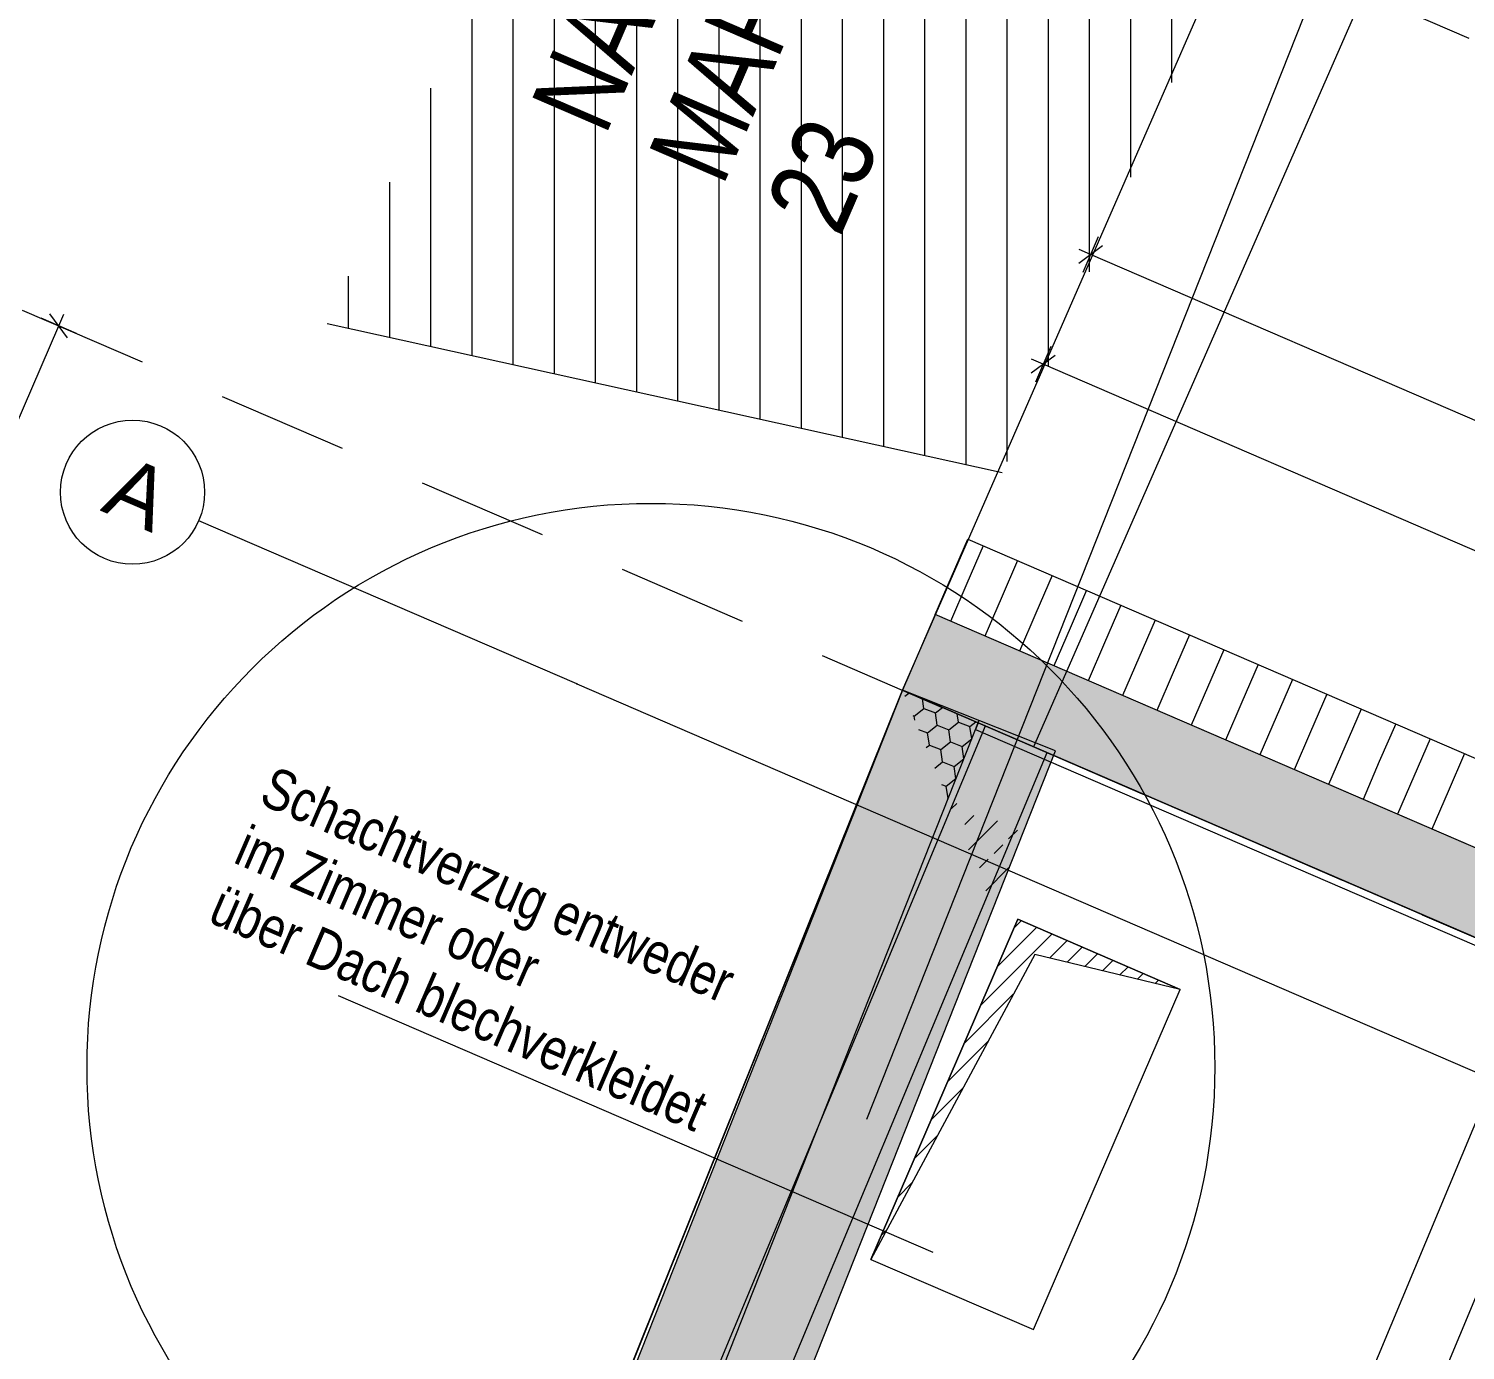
# Model space of a CAD drawing. Header units: millimetres. Extents: x 12535370 to 12592842, y 356201668 to 356234587.
# Drawn here: x 12542504 to 12545993, y 356226336 to 356229547 of the extents above; entities that cross this region are included whole.
import ezdxf
from ezdxf.enums import TextEntityAlignment as Align

# ---------------------------------------------------------------- set-up
doc = ezdxf.new("R2010")
doc.units = ezdxf.units.MM
doc.header["$MEASUREMENT"] = 0
doc.linetypes.add('Dashed Long', pattern=[529.166651, 317.499995, -211.666656])
doc.linetypes.add('Dot & Dashed', pattern=[6702.78, 3527.78, -1763.89, 0, -1411.11])
for name, color, linetype in [('New_015 Innenwände', 7, 'Continuous'), ('New_045 Dachkonstruktionen', 7, 'Continuous'), ('New_290 Raster _ Achsen', 7, 'Continuous'), ('New_GRUNDSTÜCKSGRENZE', 7, 'Continuous')]:
    doc.layers.add(name, color=color, linetype=linetype)
for name, color, linetype, lineweight in [('New_015 Innenwände_Pen_No__1', 7, 'Continuous', 13), ('New_045 Dachkonstruktionen_Pen_No__1', 7, 'Continuous', 13), ('New_160 Beschriftungen Ausführung_Pen_No__1', 7, 'Continuous', 13), ('New_255 Plangrafiken_Pen_No__1', 7, 'Continuous', 13), ('New_255 Plangrafiken_Pen_No__21', 1, 'Continuous', 13), ('New_255 Plangrafiken_Pen_No__39', 8, 'Continuous', 13), ('New_290 Raster _ Achsen_Pen_No__1', 7, 'Continuous', 13), ('New_290 Raster _ Achsen_Pen_No__108', 7, 'Continuous', 13), ('New_Baulinie_Pen_No__21', 1, 'Continuous', 13), ('New_GRUNDSTÜCKSGRENZE_Pen_No__1', 7, 'Continuous', 13), ('New_HKLS1_Pen_No__21', 1, 'Continuous', 13), ('New_HKLS1_Pen_No__39', 8, 'Continuous', 13), ('New_HKLS1_Pen_No__83', 30, 'Continuous', 13)]:
    doc.layers.add(name, color=color, linetype=linetype, lineweight=lineweight)
doc.layers.add('New_255 Plangrafiken_Pen_No__38', color=253, linetype='Continuous', lineweight=13, true_color=0xa2a2a2)
doc.styles.add('GENERATED_STYLE_1', font='arial.ttf')
doc.styles.add('GENERATED_STYLE_2', font='arial.ttf', dxfattribs={"width": 0.8})
doc.linetypes.add('Bubble', pattern='A,0,[2,DG2 - Rennweg 15_1030 Wien_AusfÃ¼rung-2026-06-121.Shx,S=15.817082,R=0,X=-0.000255191,Y=0.048578],-1983.5,0', length=1983.5)
doc.dimstyles.new('GENERATED_STYLE__1', dxfattribs={"dimtxt": 125, "dimasz": 47.5, "dimexe": 0.18, "dimexo": 2, "dimgap": 0, "dimtad": 1, "dimlfac": 0.001, "dimzin": 0, "dimdsep": 46, "dimtxsty": 'GENERATED_STYLE_1', "dimblk": 'ARROWHEAD_2', "dimblk1": 'ARROWHEAD_2', "dimblk2": 'ARROWHEAD_2', "dimcen": 0.09, "dimclrd": 7, "dimclre": 7, "dimclrt": 7, "dimadec": 0, "dimazin": 0, "dimtfac": 1, "dimtdec": 4, "dimtmove": 0, "dimatfit": 3, "dimfxl": 1, "dimtolj": 1, "dimtzin": 0, "dimarcsym": 0})
pattern_1 = [(338.410869, (12240439.157, 356160438.356), (19.119148, 48.316231), [30, -60]), (338.410869, (12240490.56, 356160445.956), (19.119148, 48.316231), [30, -60]), (38.410869, (12240467.05, 356160427.317), (-32.28351, 40.715783), [30, -60]), (38.410869, (12240486.17, 356160475.633), (-32.28351, 40.715783), [30, -60]), (98.410869, (12240439.157, 356160438.356), (51.4026574, 7.600448), [30, -60]), (98.410869, (12240458.276, 356160486.67), (51.4026574, 7.600448), [30, -60])]
pattern_2 = [(45, (12240439.16, 356160438.36), (-70.710678, 70.710678), [30, -20]), (45, (12240403.8, 356160473.71), (-70.710678, 70.710678), [100, 0])]

# ---------------------------------------------------------------- blocks, each defined once
blk = doc.blocks.new('Wall_1', base_point=(12539105, 356213987.7))
at = {"layer": 'New_015 Innenwände', "linetype": 'Continuous', "lineweight": 0, "true_color": 0x000000}
h = blk.add_hatch(dxfattribs=at)
h.set_pattern_fill('DÄMMSTOFF__POLYSTYROL_EPS', color=18, style=0, pattern_type=2)
h.set_pattern_definition(pattern_1)
h.paths.add_polyline_path([(12544625.9, 356227939.6), (12539105, 356213987.7), (12539291, 356213914.1), (12544811.9, 356227866)])
h = blk.add_hatch(dxfattribs=at)
h.set_pattern_fill('DÄMMSTOFF__POLYSTYROL_EPS', color=18, style=0, pattern_type=2)
h.set_pattern_definition(pattern_1)
h.paths.add_polyline_path([(12544809.6, 356227860.2), (12544625.9, 356227939.6), (12544736, 356227674.2)])
h = blk.add_hatch(dxfattribs=at)
h.set_pattern_fill('BETON_BEWEHRT_SN46', color=18, style=0, pattern_type=2)
h.set_pattern_definition(pattern_2)
h.paths.add_polyline_path([(12544811.9, 356227866), (12539291, 356213914.1), (12539477, 356213840.5), (12544997.9, 356227792.4)])
h = blk.add_hatch(dxfattribs=at)
h.set_pattern_fill('BETON_BEWEHRT_SN46', color=18, style=0, pattern_type=2)
h.set_pattern_definition(pattern_2)
h.paths.add_polyline_path([(12544919.7, 356227594.8), (12544736, 356227674.2), (12544846.1, 356227408.8)])
at = {"layer": 'New_015 Innenwände_Pen_No__1', "color": 7, "linetype": 'Continuous', "lineweight": 13}
blk.add_line((12544811.9, 356227866), (12539291, 356213914.1), dxfattribs=at)
at = {"layer": 'New_015 Innenwände_Pen_No__1', "color": 7, "linetype": 'Continuous', "lineweight": 13, "flags": 128}
for points in [[(12544625.9, 356227939.6), (12539105, 356213987.7)], [(12544625.9, 356227939.6), (12544809.6, 356227860.2)], [(12544997.9, 356227792.4), (12544625.9, 356227939.6)], [(12539477, 356213840.5), (12544997.9, 356227792.4)]]:
    blk.add_lwpolyline(points, dxfattribs=at)
blk = doc.blocks.new('*X15', base_point=(12240439.2, 356160438.4))
at = {"layer": 'New_255 Plangrafiken_Pen_No__39', "color": 8, "linetype": 'Continuous', "lineweight": 13}
for p, q in [((12544822.4, 356228290.4), (12544782.8, 356228198.6)), ((12544822.4, 356228290.4), (12544782.8, 356228198.6)), ((12544905.9, 356228254.4), (12544866.3, 356228162.6)), ((12544905.9, 356228254.4), (12544866.3, 356228162.6)), ((12544989.4, 356228218.3), (12544949.7, 356228126.5)), ((12544989.4, 356228218.3), (12544949.7, 356228126.5)), ((12544782.8, 356228198.6), (12544743.1, 356228106.8)), ((12544782.8, 356228198.6), (12544743.1, 356228106.8)), ((12545072.9, 356228182.3), (12545033.2, 356228090.5)), ((12545072.9, 356228182.3), (12545033.2, 356228090.5)), ((12544866.3, 356228162.6), (12544826.6, 356228070.8)), ((12544866.3, 356228162.6), (12544826.6, 356228070.8)), ((12545156.3, 356228146.2), (12545116.7, 356228054.4)), ((12545156.3, 356228146.2), (12545116.7, 356228054.4)), ((12544949.7, 356228126.5), (12544910.1, 356228034.7)), ((12544949.7, 356228126.5), (12544910.1, 356228034.7)), ((12545239.8, 356228110.1), (12545200.1, 356228018.3)), ((12545239.8, 356228110.1), (12545200.1, 356228018.3)), ((12545033.2, 356228090.5), (12544993.5, 356227998.7)), ((12545033.2, 356228090.5), (12544993.5, 356227998.7)), ((12545323.3, 356228074.1), (12545283.6, 356227982.3)), ((12545323.3, 356228074.1), (12545283.6, 356227982.3)), ((12545116.7, 356228054.4), (12545077, 356227962.6)), ((12545116.7, 356228054.4), (12545077, 356227962.6)), ((12545406.7, 356228038), (12545367.1, 356227946.2)), ((12545406.7, 356228038), (12545367.1, 356227946.2)), ((12545200.1, 356228018.3), (12545160.5, 356227926.5)), ((12545200.1, 356228018.3), (12545160.5, 356227926.5)), ((12545490.2, 356228002), (12545450.5, 356227910.2)), ((12545490.2, 356228002), (12545450.5, 356227910.2)), ((12545283.6, 356227982.3), (12545243.9, 356227890.5)), ((12545283.6, 356227982.3), (12545243.9, 356227890.5)), ((12545573.7, 356227965.9), (12545534, 356227874.1)), ((12545573.7, 356227965.9), (12545534, 356227874.1)), ((12545367.1, 356227946.2), (12545327.4, 356227854.4)), ((12545367.1, 356227946.2), (12545327.4, 356227854.4)), ((12545657.1, 356227929.9), (12545617.5, 356227838.1)), ((12545657.1, 356227929.9), (12545617.5, 356227838.1)), ((12545450.5, 356227910.2), (12545410.9, 356227818.4)), ((12545450.5, 356227910.2), (12545410.9, 356227818.4)), ((12545740.6, 356227893.8), (12545700.9, 356227802)), ((12545740.6, 356227893.8), (12545700.9, 356227802)), ((12545534, 356227874.1), (12545494.4, 356227782.3)), ((12545534, 356227874.1), (12545494.4, 356227782.3)), ((12545824.1, 356227857.7), (12545784.4, 356227765.9)), ((12545824.1, 356227857.7), (12545784.4, 356227765.9)), ((12545617.5, 356227838.1), (12545577.8, 356227746.3)), ((12545617.5, 356227838.1), (12545577.8, 356227746.3)), ((12545907.5, 356227821.7), (12545867.9, 356227729.9)), ((12545907.5, 356227821.7), (12545867.9, 356227729.9)), ((12545700.9, 356227802), (12545661.3, 356227710.2)), ((12545700.9, 356227802), (12545661.3, 356227710.2)), ((12545784.4, 356227765.9), (12545744.8, 356227674.1)), ((12545784.4, 356227765.9), (12545744.8, 356227674.1)), ((12545991, 356227785.6), (12545951.4, 356227693.8)), ((12545991, 356227785.6), (12545951.4, 356227693.8)), ((12545867.9, 356227729.9), (12545828.2, 356227638.1)), ((12545867.9, 356227729.9), (12545828.2, 356227638.1)), ((12545951.4, 356227693.8), (12545911.7, 356227602)), ((12545951.4, 356227693.8), (12545911.7, 356227602))]:
    blk.add_line(p, q, dxfattribs=at)
blk = doc.blocks.new('Fill_2', base_point=(12240439.2, 356160438.4))
at = {"layer": 'New_255 Plangrafiken_Pen_No__39', "color": 8, "linetype": 'Continuous', "lineweight": 13, "flags": 128}
blk.add_lwpolyline([(12554964.2, 356223691.5), (12544705.2, 356228123.2), (12544784.6, 356228306.8), (12555043.5, 356223875.1)], close=True, dxfattribs=at)
at = {"layer": 'New_255 Plangrafiken_Pen_No__39', "color": 8, "linetype": 'Continuous', "lineweight": 13}
blk.add_blockref('*X15', (12240439.2, 356160438.4), dxfattribs=at)
blk = doc.blocks.new('*X19', base_point=(12240439.2, 356160438.4))
at = {"layer": 'New_255 Plangrafiken_Pen_No__39', "color": 8, "linetype": 'Continuous', "lineweight": 13}
for p, q in [((12543679.9, 356229791), (12543679.9, 356229541)), ((12543679.9, 356229791), (12543679.9, 356229541)), ((12543779.9, 356229791), (12543779.9, 356229541)), ((12543779.9, 356229791), (12543779.9, 356229541)), ((12543879.9, 356229791), (12543879.9, 356229541)), ((12543879.9, 356229791), (12543879.9, 356229541)), ((12543979.9, 356229791), (12543979.9, 356229541)), ((12543979.9, 356229791), (12543979.9, 356229541)), ((12544079.9, 356229791), (12544079.9, 356229541)), ((12544079.9, 356229791), (12544079.9, 356229541)), ((12544179.9, 356229791), (12544179.9, 356229541)), ((12544179.9, 356229791), (12544179.9, 356229541)), ((12544279.9, 356229791), (12544279.9, 356229541)), ((12544279.9, 356229791), (12544279.9, 356229541)), ((12544379.9, 356229791), (12544379.9, 356229541)), ((12544379.9, 356229791), (12544379.9, 356229541)), ((12544479.9, 356229791), (12544479.9, 356229541)), ((12544479.9, 356229791), (12544479.9, 356229541)), ((12544579.9, 356229791), (12544579.9, 356229541)), ((12544579.9, 356229791), (12544579.9, 356229541)), ((12544679.9, 356229791), (12544679.9, 356229541)), ((12544679.9, 356229791), (12544679.9, 356229541)), ((12544779.9, 356229791), (12544779.9, 356229541)), ((12544779.9, 356229791), (12544779.9, 356229541)), ((12544879.9, 356229791), (12544879.9, 356229541)), ((12544879.9, 356229791), (12544879.9, 356229541)), ((12544979.9, 356229791), (12544979.9, 356229541)), ((12544979.9, 356229791), (12544979.9, 356229541)), ((12545079.9, 356229791), (12545079.9, 356229541)), ((12545079.9, 356229791), (12545079.9, 356229541)), ((12545179.9, 356229791), (12545179.9, 356229541)), ((12545179.9, 356229791), (12545179.9, 356229541)), ((12545279.9, 356229791), (12545279.9, 356229541)), ((12545279.9, 356229791), (12545279.9, 356229541)), ((12543579.9, 356229631.4), (12543579.9, 356229541)), ((12543579.9, 356229631.4), (12543579.9, 356229541)), ((12543579.9, 356229541), (12543579.9, 356229291)), ((12543579.9, 356229541), (12543579.9, 356229291)), ((12543679.9, 356229541), (12543679.9, 356229291)), ((12543679.9, 356229541), (12543679.9, 356229291)), ((12543779.9, 356229541), (12543779.9, 356229291)), ((12543779.9, 356229541), (12543779.9, 356229291)), ((12543879.9, 356229541), (12543879.9, 356229291)), ((12543879.9, 356229541), (12543879.9, 356229291)), ((12543979.9, 356229541), (12543979.9, 356229291)), ((12543979.9, 356229541), (12543979.9, 356229291)), ((12544079.9, 356229541), (12544079.9, 356229291)), ((12544079.9, 356229541), (12544079.9, 356229291)), ((12544179.9, 356229541), (12544179.9, 356229291)), ((12544179.9, 356229541), (12544179.9, 356229291)), ((12544279.9, 356229541), (12544279.9, 356229291)), ((12544279.9, 356229541), (12544279.9, 356229291)), ((12544379.9, 356229541), (12544379.9, 356229291)), ((12544379.9, 356229541), (12544379.9, 356229291)), ((12544479.9, 356229541), (12544479.9, 356229291)), ((12544479.9, 356229541), (12544479.9, 356229291)), ((12544579.9, 356229541), (12544579.9, 356229291)), ((12544579.9, 356229541), (12544579.9, 356229291)), ((12544679.9, 356229541), (12544679.9, 356229291)), ((12544679.9, 356229541), (12544679.9, 356229291)), ((12544779.9, 356229541), (12544779.9, 356229291)), ((12544779.9, 356229541), (12544779.9, 356229291)), ((12544879.9, 356229541), (12544879.9, 356229291)), ((12544879.9, 356229541), (12544879.9, 356229291)), ((12544979.9, 356229541), (12544979.9, 356229291)), ((12544979.9, 356229541), (12544979.9, 356229291)), ((12545079.9, 356229541), (12545079.9, 356229291)), ((12545079.9, 356229541), (12545079.9, 356229291)), ((12545179.9, 356229541), (12545179.9, 356229291)), ((12545179.9, 356229541), (12545179.9, 356229291)), ((12545279.9, 356229541), (12545279.9, 356229416.2)), ((12545279.9, 356229541), (12545279.9, 356229416.2)), ((12543479.9, 356229402.7), (12543479.9, 356229291)), ((12543479.9, 356229402.7), (12543479.9, 356229291)), ((12543479.9, 356229291), (12543479.9, 356229041)), ((12543479.9, 356229291), (12543479.9, 356229041)), ((12543579.9, 356229291), (12543579.9, 356229041)), ((12543579.9, 356229291), (12543579.9, 356229041)), ((12543679.9, 356229291), (12543679.9, 356229041)), ((12543679.9, 356229291), (12543679.9, 356229041)), ((12543779.9, 356229291), (12543779.9, 356229041)), ((12543779.9, 356229291), (12543779.9, 356229041)), ((12543879.9, 356229291), (12543879.9, 356229041)), ((12543879.9, 356229291), (12543879.9, 356229041)), ((12543979.9, 356229291), (12543979.9, 356229041)), ((12543979.9, 356229291), (12543979.9, 356229041)), ((12544079.9, 356229291), (12544079.9, 356229041)), ((12544079.9, 356229291), (12544079.9, 356229041)), ((12544179.9, 356229291), (12544179.9, 356229041)), ((12544179.9, 356229291), (12544179.9, 356229041)), ((12544279.9, 356229291), (12544279.9, 356229041)), ((12544279.9, 356229291), (12544279.9, 356229041)), ((12544379.9, 356229291), (12544379.9, 356229041)), ((12544379.9, 356229291), (12544379.9, 356229041)), ((12544479.9, 356229291), (12544479.9, 356229041)), ((12544479.9, 356229291), (12544479.9, 356229041)), ((12544579.9, 356229291), (12544579.9, 356229041)), ((12544579.9, 356229291), (12544579.9, 356229041)), ((12544679.9, 356229291), (12544679.9, 356229041)), ((12544679.9, 356229291), (12544679.9, 356229041)), ((12544779.9, 356229291), (12544779.9, 356229041)), ((12544779.9, 356229291), (12544779.9, 356229041)), ((12544879.9, 356229291), (12544879.9, 356229041)), ((12544879.9, 356229291), (12544879.9, 356229041)), ((12544979.9, 356229291), (12544979.9, 356229041)), ((12544979.9, 356229291), (12544979.9, 356229041)), ((12545079.9, 356229291), (12545079.9, 356229041)), ((12545079.9, 356229291), (12545079.9, 356229041)), ((12545179.9, 356229291), (12545179.9, 356229186.1)), ((12545179.9, 356229291), (12545179.9, 356229186.1)), ((12543379.9, 356229174.1), (12543379.9, 356229041)), ((12543379.9, 356229174.1), (12543379.9, 356229041)), ((12543379.9, 356229041), (12543379.9, 356228796.2)), ((12543379.9, 356229041), (12543379.9, 356228796.2)), ((12543479.9, 356229041), (12543479.9, 356228791)), ((12543479.9, 356229041), (12543479.9, 356228791)), ((12543579.9, 356229041), (12543579.9, 356228791)), ((12543579.9, 356229041), (12543579.9, 356228791)), ((12543679.9, 356229041), (12543679.9, 356228791)), ((12543679.9, 356229041), (12543679.9, 356228791)), ((12543779.9, 356229041), (12543779.9, 356228791)), ((12543779.9, 356229041), (12543779.9, 356228791)), ((12543879.9, 356229041), (12543879.9, 356228791)), ((12543879.9, 356229041), (12543879.9, 356228791)), ((12543979.9, 356229041), (12543979.9, 356228791)), ((12543979.9, 356229041), (12543979.9, 356228791)), ((12544079.9, 356229041), (12544079.9, 356228791)), ((12544079.9, 356229041), (12544079.9, 356228791)), ((12544179.9, 356229041), (12544179.9, 356228791)), ((12544179.9, 356229041), (12544179.9, 356228791)), ((12544279.9, 356229041), (12544279.9, 356228791)), ((12544279.9, 356229041), (12544279.9, 356228791)), ((12544379.9, 356229041), (12544379.9, 356228791)), ((12544379.9, 356229041), (12544379.9, 356228791)), ((12544479.9, 356229041), (12544479.9, 356228791)), ((12544479.9, 356229041), (12544479.9, 356228791)), ((12544579.9, 356229041), (12544579.9, 356228791)), ((12544579.9, 356229041), (12544579.9, 356228791)), ((12544679.9, 356229041), (12544679.9, 356228791)), ((12544679.9, 356229041), (12544679.9, 356228791)), ((12544779.9, 356229041), (12544779.9, 356228791)), ((12544779.9, 356229041), (12544779.9, 356228791)), ((12544879.9, 356229041), (12544879.9, 356228791)), ((12544879.9, 356229041), (12544879.9, 356228791)), ((12544979.9, 356229041), (12544979.9, 356228791)), ((12544979.9, 356229041), (12544979.9, 356228791)), ((12545079.9, 356229041), (12545079.9, 356228955.9)), ((12545079.9, 356229041), (12545079.9, 356228955.9)), ((12543279.9, 356228945.4), (12543279.9, 356228818.2)), ((12543279.9, 356228945.4), (12543279.9, 356228818.2)), ((12543479.9, 356228791), (12543479.9, 356228774.1)), ((12543479.9, 356228791), (12543479.9, 356228774.1)), ((12543579.9, 356228791), (12543579.9, 356228752.1)), ((12543579.9, 356228791), (12543579.9, 356228752.1)), ((12543679.9, 356228791), (12543679.9, 356228730)), ((12543679.9, 356228791), (12543679.9, 356228730)), ((12543779.9, 356228791), (12543779.9, 356228708)), ((12543779.9, 356228791), (12543779.9, 356228708)), ((12543879.9, 356228791), (12543879.9, 356228685.9)), ((12543879.9, 356228791), (12543879.9, 356228685.9)), ((12543979.9, 356228791), (12543979.9, 356228663.8)), ((12543979.9, 356228791), (12543979.9, 356228663.8)), ((12544079.9, 356228791), (12544079.9, 356228641.8)), ((12544079.9, 356228791), (12544079.9, 356228641.8)), ((12544179.9, 356228791), (12544179.9, 356228619.7)), ((12544179.9, 356228791), (12544179.9, 356228619.7)), ((12544279.9, 356228791), (12544279.9, 356228597.7)), ((12544279.9, 356228791), (12544279.9, 356228597.7)), ((12544379.9, 356228791), (12544379.9, 356228575.6)), ((12544379.9, 356228791), (12544379.9, 356228575.6)), ((12544479.9, 356228791), (12544479.9, 356228553.6)), ((12544479.9, 356228791), (12544479.9, 356228553.6)), ((12544579.9, 356228791), (12544579.9, 356228541)), ((12544579.9, 356228791), (12544579.9, 356228541)), ((12544679.9, 356228791), (12544679.9, 356228541)), ((12544679.9, 356228791), (12544679.9, 356228541)), ((12544779.9, 356228791), (12544779.9, 356228541)), ((12544779.9, 356228791), (12544779.9, 356228541)), ((12544879.9, 356228791), (12544879.9, 356228541)), ((12544879.9, 356228791), (12544879.9, 356228541)), ((12544979.9, 356228791), (12544979.9, 356228725.8)), ((12544979.9, 356228791), (12544979.9, 356228725.8)), ((12544579.9, 356228541), (12544579.9, 356228531.5)), ((12544579.9, 356228541), (12544579.9, 356228531.5)), ((12544679.9, 356228541), (12544679.9, 356228509.4)), ((12544679.9, 356228541), (12544679.9, 356228509.4)), ((12544779.9, 356228541), (12544779.9, 356228487.4)), ((12544779.9, 356228541), (12544779.9, 356228487.4)), ((12544879.9, 356228541), (12544879.9, 356228495.6)), ((12544879.9, 356228541), (12544879.9, 356228495.6))]:
    blk.add_line(p, q, dxfattribs=at)
blk = doc.blocks.new('Fill_4', base_point=(12240439.2, 356160438.4))
at = {"layer": 'New_255 Plangrafiken_Pen_No__39', "color": 8, "linetype": 'Continuous', "lineweight": 13}
blk.add_blockref('*X19', (12240439.2, 356160438.4), dxfattribs=at)
blk = doc.blocks.new('Roof_3', base_point=(12544625.9, 356227939.6))
at = {"layer": 'New_045 Dachkonstruktionen_Pen_No__1', "color": 7, "linetype": 'Continuous', "lineweight": 13, "flags": 128}
for points in [[(12543948.8, 356226252.1), (12544625.9, 356227939.6)], [(12544625.9, 356227939.6), (12544809.6, 356227860.2)], [(12544809.6, 356227860.2), (12544803.1, 356227843.8)], [(12548011, 356226477.3), (12544809.6, 356227860.2)], [(12544803.1, 356227843.8), (12548004, 356226461.1)]]:
    blk.add_lwpolyline(points, dxfattribs=at)
blk = doc.blocks.new('Standard grid marker[35]', base_point=(12542916.7, 356228351.1))
at = {"layer": 'New_290 Raster _ Achsen_Pen_No__1', "color": 7, "linetype": 'Continuous', "lineweight": 13}
blk.add_circle((12542756.1, 356228420.5), 175, dxfattribs=at)
at = {"layer": 'New_290 Raster _ Achsen_Pen_No__108', "color": 7, "linetype": 'Dot & Dashed', "lineweight": 13}
for q in [(12542916.7, 356228351.1), (12564850.8, 356218876)]:
    blk.add_line((12543834.8, 356227954.6), q, dxfattribs=at)
blk.add_point((12543834.8, 356227954.6), dxfattribs=at)
blk.add_point((12543834.8, 356227954.6), dxfattribs=at)
at = {"layer": 'New_290 Raster _ Achsen_Pen_No__108', "color": 7, "lineweight": 13, "style": 'GENERATED_STYLE_1'}
for tag, p in [('AC_MarkerText_1_0', (12542799.4, 356228486.6)), ('AC_MarkerText_1_1', (12565972.8, 356218476.1))]:
    blk.add_attdef(tag, text='', height=150, rotation=336.6365, dxfattribs=at).set_placement(p, align=Align.TOP_CENTER)
blk = doc.blocks.new('Standard grid marker[39]', base_point=(12539230.2, 356213489.9))
at = {"layer": 'New_290 Raster _ Achsen_Pen_No__108', "color": 7, "linetype": 'Dot & Dashed', "lineweight": 13}
blk.add_line((12539603.7, 356214432.9), (12547078.2, 356233305.9), dxfattribs=at)
at = {"layer": 'New_290 Raster _ Achsen_Pen_No__108', "color": 7, "lineweight": 13, "style": 'GENERATED_STYLE_1'}
for tag, p in [('AC_MarkerText_1_1', (12547559.5, 356234477.6)), ('AC_MarkerText_1_0', (12539209.1, 356213393.3))]:
    blk.add_attdef(tag, text='', height=150, rotation=336.6365, dxfattribs=at).set_placement(p, align=Align.TOP_CENTER)
blk = doc.blocks.new('*D167', base_point=(12240439.2, 356160438.4))
at = {"layer": 'New_GRUNDSTÜCKSGRENZE_Pen_No__1', "color": 7, "linetype": 'Continuous', "lineweight": 13, "transparency": 16777216}
for p, q in [((12542619.9, 356228806.2), (12542533.9, 356228843.3)), ((12542598.4, 356228795.8), (12542555.4, 356228853.7)), ((12542576.9, 356228824.7), (12542589, 356228852.8)), ((12536469.8, 356214687.4), (12542576.9, 356228824.7)), ((12536512.9, 356214668.8), (12536426.8, 356214706)), ((12536448.3, 356214716.4), (12536491.4, 356214658.5)), ((12536457.7, 356214659.4), (12536469.8, 356214687.4))]:
    blk.add_line(p, q, dxfattribs=at)
at = {"layer": 'New_GRUNDSTÜCKSGRENZE_Pen_No__1', "color": 7, "lineweight": 13, "transparency": 16777216, "insert": (12539415.4, 356221569.1), "char_height": 125, "attachment_point": 7, "rotation": 66.6365, "style": 'GENERATED_STYLE_1'}
blk.add_mtext('\\A1;{\\pql;\\fArial|b0|i0|c0|p0;\\W1.000000;15,40}', dxfattribs=at)
blk = doc.blocks.new('ARROWHEAD_2')
at = {"color": 0, "linetype": 'Continuous', "lineweight": 0}
for p, q in [((0, 0), (-1, 0)), ((-0.378, -0.655), (0.378, 0.655))]:
    blk.add_line(p, q, dxfattribs=at)
blk = doc.blocks.new('*D169', base_point=(12240439.2, 356160438.4))
at = {"layer": 'New_GRUNDSTÜCKSGRENZE_Pen_No__1', "color": 7, "linetype": 'Continuous', "lineweight": 13, "transparency": 16777216}
for p, q in [((12548353.1, 356227269), (12544968, 356228731.3)), ((12548371.7, 356227312.1), (12548334.5, 356227226)), ((12548324.1, 356227247.5), (12548382, 356227290.6)), ((12551841.4, 356225762.1), (12548353.1, 356227269)), ((12551860, 356225805.1), (12551822.8, 356225719.1)), ((12551812.5, 356225740.6), (12551870.4, 356225783.6)), ((12555453.4, 356224201.8), (12551841.4, 356225762.1))]:
    blk.add_line(p, q, dxfattribs=at)
at = {"layer": 'New_GRUNDSTÜCKSGRENZE_Pen_No__1', "color": 7, "lineweight": 13, "transparency": 16777216, "insert": (12549954, 356226604.7), "char_height": 125, "attachment_point": 7, "rotation": 336.6365, "style": 'GENERATED_STYLE_1'}
blk.add_mtext('\\A1;{\\pql;\\fArial|b0|i0|c0|p0;\\W1.000000;3,80}', dxfattribs=at)
blk = doc.blocks.new('*D170', base_point=(12240439.2, 356160438.4))
at = {"layer": 'New_GRUNDSTÜCKSGRENZE_Pen_No__1', "color": 7, "linetype": 'Continuous', "lineweight": 13, "transparency": 16777216}
for p, q in [((12544986.5, 356228774.4), (12544949.4, 356228688.3)), ((12544996.9, 356228752.9), (12544939, 356228709.8)), ((12544968, 356228731.3), (12544939.9, 356228743.5)), ((12548353.1, 356227269), (12544968, 356228731.3)), ((12548324.1, 356227247.5), (12548382, 356227290.6))]:
    blk.add_line(p, q, dxfattribs=at)
at = {"layer": 'New_GRUNDSTÜCKSGRENZE_Pen_No__1', "color": 7, "lineweight": 13, "transparency": 16777216, "insert": (12546476.5, 356228074.3), "char_height": 125, "attachment_point": 7, "rotation": 336.6365, "style": 'GENERATED_STYLE_1'}
blk.add_mtext('\\A1;{\\pql;\\fArial|b0|i0|c0|p0;\\W1.000000;3,68\\fArial|b0|i0|c0|p0;\\W1.000000;\\A1{\\H.66x;\\S5^  ;}}', dxfattribs=at)
blk = doc.blocks.new('*D171', base_point=(12240439.2, 356160438.4))
at = {"layer": 'New_GRUNDSTÜCKSGRENZE_Pen_No__1', "color": 7, "linetype": 'Continuous', "lineweight": 13, "transparency": 16777216}
for p, q in [((12545112, 356229019.3), (12545054.1, 356228976.3)), ((12545083.1, 356228997.8), (12545055, 356229009.9)), ((12545101.7, 356229040.8), (12545064.5, 356228954.8)), ((12555568.5, 356224468.3), (12545083.1, 356228997.8)), ((12555587.1, 356224511.3), (12555549.9, 356224425.2)), ((12555539.6, 356224446.7), (12555597.5, 356224489.8)), ((12555596.6, 356224456.1), (12555568.5, 356224468.3))]:
    blk.add_line(p, q, dxfattribs=at)
at = {"layer": 'New_GRUNDSTÜCKSGRENZE_Pen_No__1', "color": 7, "lineweight": 13, "transparency": 16777216, "insert": (12550144.6, 356226838.5), "char_height": 125, "attachment_point": 7, "rotation": 336.6365, "style": 'GENERATED_STYLE_1'}
blk.add_mtext('\\A1;{\\pql;\\fArial|b0|i0|c0|p0;\\W1.000000;11,42}', dxfattribs=at)

msp = doc.modelspace()

# ---------------------------------------------------------------- hatches: boundary and pattern name
at = {"layer": 'New_255 Plangrafiken_Pen_No__38', "linetype": 'Continuous', "lineweight": 13, "true_color": 0xa2a2a2}
msp.add_hatch(color=253, dxfattribs=at).paths.add_polyline_path([(12544625.934, 356227939.598), (12555111.397, 356223410.052), (12555076.056, 356223643.182), (12544705.247, 356228123.199)])

# ---------------------------------------------------------------- linework, layer by layer
at = {"layer": 'New_255 Plangrafiken_Pen_No__1', "color": 7, "linetype": 'Continuous', "lineweight": 13}
msp.add_lwpolyline([(12544867.913, 356228467.975), (12543229.2, 356228829.436)], dxfattribs=at)
at = {"layer": 'New_255 Plangrafiken_Pen_No__1', "color": 7, "linetype": 'Continuous', "lineweight": 13, "flags": 128}
msp.add_lwpolyline([(12544625.934, 356227939.598), (12555111.397, 356223410.052), (12555076.056, 356223643.182), (12544705.247, 356228123.199)], close=True, dxfattribs=at)

# ---------------------------------------------------------------- block references
at = {"layer": 'New_015 Innenwände', "color": 7, "lineweight": 13}
msp.add_blockref('Wall_1', (12539105.04, 356213987.681), dxfattribs=at)
at = {"layer": 'New_255 Plangrafiken_Pen_No__39', "color": 8, "linetype": 'Continuous', "lineweight": 13}
for name in ['Fill_4', 'Fill_2']:
    msp.add_blockref(name, (12240439.157, 356160438.356), dxfattribs=at)

# ---------------------------------------------------------------- texts
at = {"layer": 'New_255 Plangrafiken_Pen_No__1', "color": 7, "linetype": 'Continuous', "lineweight": 13, "insert": (12544476.455, 356229036.084), "char_height": 200, "width": 2345.44462, "attachment_point": 7, "rotation": 66.636458, "line_spacing_factor": 0.931029, "style": 'GENERATED_STYLE_2'}
msp.add_mtext('\\A1;{\\pql;\\fArial|b0|i0|c0|p0;\\W0.800000;NACHBARGEBÄUDE\\P\\pql;\\fArial|b0|i0|c0|p0;\\W0.800000;MAROKANERGASSE 23}', dxfattribs=at)

# ---------------------------------------------------------------- next in the draw order: block references
at = {"layer": 'New_045 Dachkonstruktionen', "color": 7, "linetype": 'Continuous', "lineweight": 13}
msp.add_blockref('Roof_3', (12544625.934, 356227939.598), dxfattribs=at)

# ---------------------------------------------------------------- next in the draw order: hatches: boundary and pattern name
at = {"layer": 'New_255 Plangrafiken_Pen_No__1', "linetype": 'Continuous', "lineweight": 13}
h = msp.add_hatch(dxfattribs=at)
h.set_pattern_fill('DOUBLE_1_8', style=0, pattern_type=2)
h.set_pattern_definition([(67.36, (12545980, 356226374.4), (-1212.7, 910.9), []), (67.36, (12545845.3, 356226475.7), (-1212.7, 910.9), [])])
h.paths.add_polyline_path([(12543949.022, 356226252.756), (12545351.35, 356225646.973), (12545401.332, 356225762.677), (12546529.638, 356225275.268), (12546479.656, 356225159.564), (12547290.499, 356224809.293), (12548011.044, 356226477.286), (12544625.934, 356227939.598)])
at = {"layer": 'New_HKLS1_Pen_No__39', "linetype": 'Continuous', "lineweight": 13}
h = msp.add_hatch(dxfattribs=at)
h.set_pattern_fill('FEUERFESTER_STEIN', color=8, style=0, pattern_type=2)
h.set_pattern_definition([(45, (12240439.157, 356160438.356), (-26.5165043, 26.5165043), [])])
h.paths.add_polyline_path([(12545300.962, 356227212.27), (12544947.336, 356227297.325), (12544549.312, 356226556.586), (12544906.219, 356227382.793)])

# ---------------------------------------------------------------- next in the draw order: linework, layer by layer
at = {"layer": 'New_255 Plangrafiken_Pen_No__1', "color": 7, "linetype": 'Continuous', "lineweight": 13}
msp.add_line((12543255.411, 356227197.74), (12544699.898, 356226573.746), dxfattribs=at)
msp.add_lwpolyline([(12544625.911, 356227939.608), (12546730.633, 356232755.05)], dxfattribs=at)
at = {"layer": 'New_255 Plangrafiken_Pen_No__1', "color": 7, "linetype": 'Continuous', "lineweight": 13, "flags": 128}
msp.add_lwpolyline([(12543949.022, 356226252.756), (12545351.35, 356225646.973), (12545401.332, 356225762.677), (12546529.638, 356225275.268), (12546479.656, 356225159.564), (12547290.499, 356224809.293), (12548011.044, 356226477.286), (12544625.934, 356227939.598)], close=True, dxfattribs=at)
at = {"layer": 'New_255 Plangrafiken_Pen_No__21', "color": 1, "linetype": 'Continuous', "lineweight": 13}
msp.add_lwpolyline([(12544549.312, 356226556.586), (12544944.055, 356226386.064), (12545300.962, 356227212.27), (12544906.219, 356227382.793)], close=True, dxfattribs=at)
at = {"layer": 'New_255 Plangrafiken_Pen_No__39', "color": 8, "linetype": 'Continuous', "lineweight": 13}
msp.add_lwpolyline([(12551401.067, 356227733.642), (12551299.726, 356228373.332), (12549656.972, 356229082.974), (12550780.789, 356231855.07), (12547079.863, 356232677.453), (12546609.719, 356231603.874), (12544944.739, 356227801.879)], dxfattribs=at)
at = {"layer": 'New_Baulinie_Pen_No__21', "color": 1, "linetype": 'Dashed Long', "lineweight": 13}
for points in [[(12542309.86, 356231118.774), (12559650.986, 356223627.657), (12558704.946, 356230146.433)], [(12541516.719, 356229282.727), (12561182.515, 356220787.43)]]:
    msp.add_lwpolyline(points, dxfattribs=at)
at = {"layer": 'New_HKLS1_Pen_No__21', "color": 1, "linetype": 'Continuous', "lineweight": 13, "flags": 128}
msp.add_lwpolyline([(12545300.962, 356227212.27), (12544947.336, 356227297.325), (12544549.312, 356226556.586), (12544906.219, 356227382.793)], close=True, dxfattribs=at)
at = {"layer": 'New_HKLS1_Pen_No__83', "color": 30, "linetype": 'Bubble', "lineweight": 13}
msp.add_circle((12544015.16, 356227023.904), 1369.623, dxfattribs=at)

# ---------------------------------------------------------------- next in the draw order: block references
at = {"layer": 'New_290 Raster _ Achsen', "color": 7, "linetype": 'Continuous', "lineweight": 13}
msp.add_blockref('Standard grid marker[39]', (12539230.19, 356213489.941), dxfattribs=at)
ref = msp.add_blockref('Standard grid marker[35]', (12542916.746, 356228351.144), dxfattribs=at)
ref.add_attrib('AC_MarkerText_1', 'A', dxfattribs={"layer": 'New_290 Raster _ Achsen_Pen_No__108', "color": 7, "lineweight": 13, "height": 150, "rotation": 336.636458, "style": 'GENERATED_STYLE_1'}).set_placement((12542799.433, 356228486.582), align=Align.TOP_CENTER)

# ---------------------------------------------------------------- next in the draw order: texts
at = {"layer": 'New_160 Beschriftungen Ausführung_Pen_No__1', "color": 7, "linetype": 'Continuous', "lineweight": 13, "insert": (12542935.152, 356227377.039), "char_height": 100, "attachment_point": 7, "rotation": 336.636458, "line_spacing_factor": 0.938093, "style": 'GENERATED_STYLE_2'}
msp.add_mtext('\\A1;{\\pql;\\fArial|b0|i0|c0|p0;\\W0.800000;Schachtverzug entweder\\P\\pql;\\fArial|b0|i0|c0|p0;\\W0.800000;im Zimmer oder \\P\\pql;\\fArial|b0|i0|c0|p0;\\W0.800000;über Dach blechverkleidet}', dxfattribs=at)

# ---------------------------------------------------------------- next in the draw order: dimensions: what is measured, and where the dimension line sits
at = {"layer": 'New_GRUNDSTÜCKSGRENZE', "color": 7, "linetype": 'Continuous', "lineweight": 13}
for base, p1, p2, angle, picture, middle, turn in [((12545083.061, 356228997.804), (12555111.397, 356223410.052), (12544625.934, 356227939.598), 156.636458, '*D171', (12550361.642, 356226812.86), 336.636458), ((12542576.91, 356228824.742), (12538945.362, 356213618.042), (12544625.934, 356227939.598), 66.636458, '*D167', (12539441.017, 356221786.097), 66.636458), ((12544967.951, 356228731.336), (12548011.044, 356226477.286), (12544625.934, 356227939.598), 156.636458, '*D170', (12546816.217, 356228028.23), 336.636458), ((12548353.062, 356227269.024), (12551499.404, 356224970.373), (12548011.044, 356226477.286), 156.636458, '*D169', (12550127.349, 356226597.877), 336.636458)]:
    dim = msp.add_linear_dim(base=base, p1=p1, p2=p2, angle=angle, dimstyle='GENERATED_STYLE__1', dxfattribs=at)
    dim.commit()
    dim.dimension.update_dxf_attribs({"geometry": picture, "text_midpoint": middle, "dimtype": 160, "text_rotation": turn})

doc.saveas('drawing.dxf')
